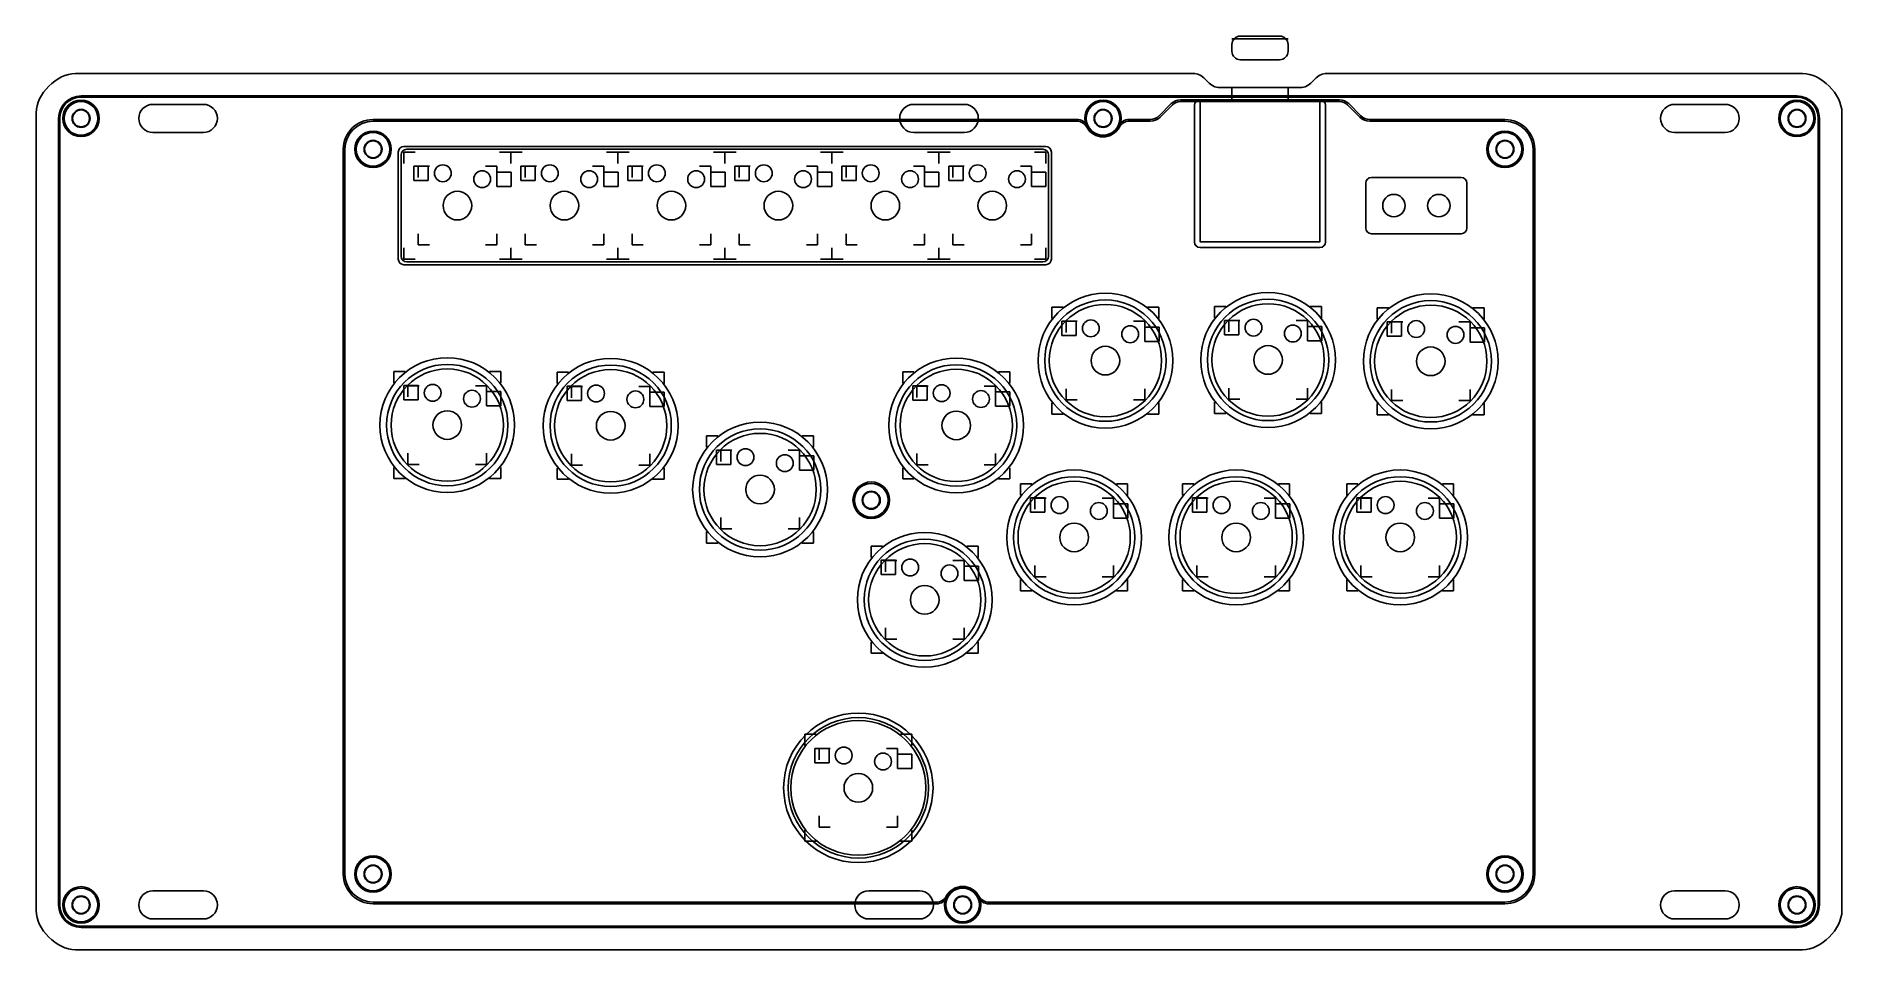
# Model space of a CAD drawing. Header units: millimetres. Extents: x -55 to 267, y -8 to 154.
import ezdxf

# ---------------------------------------------------------------- set-up
doc = ezdxf.new("R2010")
doc.units = ezdxf.units.MM
doc.header["$MEASUREMENT"] = 0
for name, color, linetype in [('case', 20, 'Continuous'), ('cover', 11, 'Continuous'), ('hole', 221, 'Continuous'), ('outline', 210, 'Continuous'), ('scrows', 51, 'Continuous'), ('sp', 160, 'Continuous')]:
    doc.layers.add(name, color=color, linetype=linetype)

msp = doc.modelspace()

# ---------------------------------------------------------------- linework, layer by layer
for p, q in [((12.5, 133.5), (10.5, 133.5)), ((10.5, 133.5), (10.5, 131.5)), ((27.55, 133.5), (29.55, 133.5)), ((29.55, 133.5), (29.55, 131.5)), ((31.55, 133.5), (29.55, 133.5)), ((29.55, 133.5), (29.55, 131.5)), ((46.6, 133.5), (48.6, 133.5)), ((48.6, 133.5), (48.6, 131.5)), ((50.6, 133.5), (48.6, 133.5)), ((48.6, 133.5), (48.6, 131.5)), ((65.65, 133.5), (67.65, 133.5)), ((67.65, 133.5), (67.65, 131.5)), ((69.65, 133.5), (67.65, 133.5)), ((67.65, 133.5), (67.65, 131.5)), ((84.7, 133.5), (86.7, 133.5)), ((86.7, 133.5), (86.7, 131.5)), ((88.7, 133.5), (86.7, 133.5)), ((86.7, 133.5), (86.7, 131.5)), ((103.75, 133.5), (105.75, 133.5)), ((105.75, 133.5), (105.75, 131.5)), ((107.75, 133.5), (105.75, 133.5)), ((105.75, 133.5), (105.75, 131.5)), ((122.8, 133.5), (124.8, 133.5)), ((124.8, 133.5), (124.8, 131.5)), ((13.03, 130.98), (13.03, 128.97)), ((13.03, 130.98), (15.03, 130.98)), ((27.03, 130.98), (25.03, 130.98)), ((27.03, 130.98), (27.03, 128.97)), ((32.08, 130.98), (32.08, 128.97)), ((32.08, 130.98), (34.08, 130.98)), ((46.08, 130.98), (44.08, 130.98)), ((46.08, 130.98), (46.08, 128.97)), ((51.13, 130.98), (51.13, 128.97)), ((51.13, 130.98), (53.13, 130.98)), ((65.13, 130.98), (63.13, 130.98)), ((65.13, 130.98), (65.13, 128.97)), ((70.18, 130.98), (70.18, 128.97)), ((70.18, 130.98), (72.18, 130.98)), ((84.18, 130.98), (82.18, 130.98)), ((84.18, 130.98), (84.18, 128.97)), ((89.23, 130.98), (89.23, 128.97)), ((89.23, 130.98), (91.23, 130.98)), ((103.23, 130.98), (101.23, 130.98)), ((103.23, 130.98), (103.23, 128.97)), ((108.28, 130.98), (108.28, 128.97)), ((108.28, 130.98), (110.28, 130.98)), ((122.28, 130.98), (120.28, 130.98)), ((122.28, 130.98), (122.28, 128.97)), ((10.5, 114.45), (10.5, 116.45)), ((13.03, 116.98), (13.03, 118.97)), ((13.03, 116.98), (15.03, 116.98)), ((27.03, 116.98), (25.03, 116.98)), ((27.03, 116.98), (27.03, 118.97)), ((29.55, 114.45), (29.55, 116.45)), ((29.55, 114.45), (29.55, 116.45)), ((32.08, 116.98), (32.08, 118.97)), ((32.08, 116.98), (34.08, 116.98)), ((46.08, 116.98), (44.08, 116.98)), ((46.08, 116.98), (46.08, 118.97)), ((48.6, 114.45), (48.6, 116.45)), ((48.6, 114.45), (48.6, 116.45)), ((51.13, 116.98), (51.13, 118.97)), ((51.13, 116.98), (53.13, 116.98)), ((65.13, 116.98), (63.13, 116.98)), ((65.13, 116.98), (65.13, 118.97)), ((67.65, 114.45), (67.65, 116.45)), ((67.65, 114.45), (67.65, 116.45)), ((70.18, 116.98), (70.18, 118.97)), ((70.18, 116.98), (72.18, 116.98)), ((84.18, 116.98), (82.18, 116.98)), ((84.18, 116.98), (84.18, 118.97)), ((86.7, 114.45), (86.7, 116.45)), ((86.7, 114.45), (86.7, 116.45)), ((89.23, 116.98), (89.23, 118.97)), ((89.23, 116.98), (91.23, 116.98)), ((103.23, 116.98), (101.23, 116.98)), ((103.23, 116.98), (103.23, 118.97)), ((105.75, 114.45), (105.75, 116.45)), ((105.75, 114.45), (105.75, 116.45)), ((108.28, 116.98), (108.28, 118.97)), ((108.28, 116.98), (110.28, 116.98)), ((122.28, 116.98), (120.28, 116.98)), ((122.28, 116.98), (122.28, 118.97)), ((124.8, 114.45), (124.8, 116.45)), ((12.5, 114.45), (10.5, 114.45)), ((27.55, 114.45), (29.55, 114.45)), ((31.55, 114.45), (29.55, 114.45)), ((46.6, 114.45), (48.6, 114.45)), ((50.6, 114.45), (48.6, 114.45)), ((65.65, 114.45), (67.65, 114.45)), ((69.65, 114.45), (67.65, 114.45)), ((84.7, 114.45), (86.7, 114.45)), ((88.7, 114.45), (86.7, 114.45)), ((103.75, 114.45), (105.75, 114.45)), ((107.75, 114.45), (105.75, 114.45)), ((122.8, 114.45), (124.8, 114.45)), ((122.8, 114.45), (124.8, 114.45)), ((127.89, 105.91), (125.89, 105.91)), ((125.89, 105.91), (125.89, 103.91)), ((128.42, 103.38), (128.42, 101.38)), ((128.42, 103.38), (130.42, 103.38)), ((142.42, 103.38), (140.42, 103.38)), ((142.42, 103.38), (142.42, 101.38)), ((142.94, 105.91), (144.94, 105.91)), ((144.94, 105.91), (144.94, 103.91)), ((156.86, 106.03), (154.86, 106.03)), ((154.86, 106.03), (154.86, 104.03)), ((157.39, 103.5), (157.39, 101.5)), ((157.39, 103.5), (159.39, 103.5)), ((171.39, 103.5), (169.39, 103.5)), ((171.39, 103.5), (171.39, 101.5)), ((171.91, 106.03), (173.91, 106.03)), ((173.91, 106.03), (173.91, 104.03)), ((185.83, 105.79), (183.83, 105.79)), ((183.83, 105.79), (183.83, 103.79)), ((186.36, 103.26), (186.36, 101.26)), ((186.36, 103.26), (188.36, 103.26)), ((200.36, 103.26), (198.36, 103.26)), ((200.36, 103.26), (200.36, 101.26)), ((200.88, 105.79), (202.88, 105.79)), ((202.88, 105.79), (202.88, 103.79)), ((10.7, 94.44), (8.7, 94.44)), ((8.7, 94.44), (8.7, 92.44)), ((25.75, 94.44), (27.75, 94.44)), ((27.75, 94.44), (27.75, 92.44)), ((39.79, 94.32), (37.79, 94.32)), ((37.79, 94.32), (37.79, 92.32)), ((54.84, 94.32), (56.84, 94.32)), ((56.84, 94.32), (56.84, 92.32)), ((101.33, 94.38), (99.33, 94.38)), ((99.33, 94.38), (99.33, 92.38)), ((116.38, 94.38), (118.38, 94.38)), ((118.38, 94.38), (118.38, 92.38)), ((11.22, 91.91), (11.22, 89.91)), ((11.22, 91.91), (13.22, 91.91)), ((25.22, 91.91), (23.22, 91.91)), ((25.22, 91.91), (25.22, 89.91)), ((40.32, 91.79), (40.32, 89.79)), ((40.32, 91.79), (42.32, 91.79)), ((54.32, 91.79), (52.32, 91.79)), ((54.32, 91.79), (54.32, 89.79)), ((101.86, 91.85), (101.86, 89.85)), ((101.86, 91.85), (103.86, 91.85)), ((115.86, 91.85), (113.86, 91.85)), ((115.86, 91.85), (115.86, 89.85)), ((128.42, 89.38), (128.42, 91.38)), ((142.42, 89.38), (142.42, 91.38)), ((157.39, 89.5), (157.39, 91.5)), ((171.39, 89.5), (171.39, 91.5)), ((186.36, 89.26), (186.36, 91.26)), ((200.36, 89.26), (200.36, 91.26)), ((125.89, 86.86), (125.89, 88.86)), ((127.89, 86.86), (125.89, 86.86)), ((128.42, 89.38), (130.42, 89.38)), ((142.42, 89.38), (140.42, 89.38)), ((142.94, 86.86), (144.94, 86.86)), ((144.94, 86.86), (144.94, 88.86)), ((154.86, 86.98), (154.86, 88.98)), ((156.86, 86.98), (154.86, 86.98)), ((157.39, 89.5), (159.39, 89.5)), ((171.39, 89.5), (169.39, 89.5)), ((171.91, 86.98), (173.91, 86.98)), ((173.91, 86.98), (173.91, 88.98)), ((183.83, 86.74), (183.83, 88.74)), ((186.36, 89.26), (188.36, 89.26)), ((200.36, 89.26), (198.36, 89.26)), ((202.88, 86.74), (202.88, 88.74)), ((185.83, 86.74), (183.83, 86.74)), ((200.88, 86.74), (202.88, 86.74)), ((66.39, 82.97), (64.39, 82.97)), ((64.39, 82.97), (64.39, 80.97)), ((66.92, 80.44), (66.92, 78.44)), ((66.92, 80.44), (68.92, 80.44)), ((80.92, 80.44), (78.92, 80.44)), ((80.92, 80.44), (80.92, 78.44)), ((81.44, 82.97), (83.44, 82.97)), ((83.44, 82.97), (83.44, 80.97)), ((8.7, 75.39), (8.7, 77.39)), ((11.22, 77.91), (11.22, 79.91)), ((11.22, 77.91), (13.22, 77.91)), ((25.22, 77.91), (23.22, 77.91)), ((25.22, 77.91), (25.22, 79.91)), ((27.75, 75.39), (27.75, 77.39)), ((37.79, 75.27), (37.79, 77.27)), ((40.32, 77.79), (40.32, 79.79)), ((40.32, 77.79), (42.32, 77.79)), ((54.32, 77.79), (52.32, 77.79)), ((54.32, 77.79), (54.32, 79.79)), ((56.84, 75.27), (56.84, 77.27)), ((99.33, 75.33), (99.33, 77.33)), ((101.86, 77.85), (101.86, 79.85)), ((101.86, 77.85), (103.86, 77.85)), ((115.86, 77.85), (113.86, 77.85)), ((115.86, 77.85), (115.86, 79.85)), ((118.38, 75.33), (118.38, 77.33)), ((10.7, 75.39), (8.7, 75.39)), ((25.75, 75.39), (27.75, 75.39)), ((39.79, 75.27), (37.79, 75.27)), ((54.84, 75.27), (56.84, 75.27)), ((101.33, 75.33), (99.33, 75.33)), ((116.38, 75.33), (118.38, 75.33)), ((122.33, 74.45), (120.33, 74.45)), ((120.33, 74.45), (120.33, 72.45)), ((137.38, 74.45), (139.38, 74.45)), ((139.38, 74.45), (139.38, 72.45)), ((151.18, 74.45), (149.18, 74.45)), ((149.18, 74.45), (149.18, 72.45)), ((166.23, 74.45), (168.23, 74.45)), ((168.23, 74.45), (168.23, 72.45)), ((180.39, 74.45), (178.39, 74.45)), ((178.39, 74.45), (178.39, 72.45)), ((195.44, 74.45), (197.44, 74.45)), ((197.44, 74.45), (197.44, 72.45)), ((122.86, 71.92), (122.86, 69.92)), ((122.86, 71.92), (124.86, 71.92)), ((136.86, 71.92), (134.86, 71.92)), ((136.86, 71.92), (136.86, 69.92)), ((151.71, 71.92), (151.71, 69.92)), ((151.71, 71.92), (153.71, 71.92)), ((165.71, 71.92), (163.71, 71.92)), ((165.71, 71.92), (165.71, 69.92)), ((180.92, 71.92), (180.92, 69.92)), ((180.92, 71.92), (182.92, 71.92)), ((194.92, 71.92), (192.92, 71.92)), ((194.92, 71.92), (194.92, 69.92)), ((66.92, 66.44), (66.92, 68.44)), ((80.92, 66.44), (80.92, 68.44)), ((64.39, 63.92), (64.39, 65.92)), ((66.92, 66.44), (68.92, 66.44)), ((80.92, 66.44), (78.92, 66.44)), ((83.44, 63.92), (83.44, 65.92)), ((66.39, 63.92), (64.39, 63.92)), ((81.44, 63.92), (83.44, 63.92)), ((95.72, 63.34), (93.72, 63.34)), ((93.72, 63.34), (93.72, 61.34)), ((110.77, 63.34), (112.77, 63.34)), ((112.77, 63.34), (112.77, 61.34)), ((96.25, 60.81), (96.25, 58.81)), ((96.25, 60.81), (98.25, 60.81)), ((110.25, 60.81), (108.25, 60.81)), ((110.25, 60.81), (110.25, 58.81)), ((122.86, 57.92), (122.86, 59.92)), ((122.86, 57.92), (124.86, 57.92)), ((136.86, 57.92), (134.86, 57.92)), ((136.86, 57.92), (136.86, 59.92)), ((151.71, 57.92), (151.71, 59.92)), ((151.71, 57.92), (153.71, 57.92)), ((165.71, 57.92), (163.71, 57.92)), ((165.71, 57.92), (165.71, 59.92)), ((180.92, 57.92), (180.92, 59.92)), ((180.92, 57.92), (182.92, 57.92)), ((194.92, 57.92), (192.92, 57.92)), ((194.92, 57.92), (194.92, 59.92)), ((120.33, 55.4), (120.33, 57.4)), ((122.33, 55.4), (120.33, 55.4)), ((137.38, 55.4), (139.38, 55.4)), ((139.38, 55.4), (139.38, 57.4)), ((149.18, 55.4), (149.18, 57.4)), ((151.18, 55.4), (149.18, 55.4)), ((166.23, 55.4), (168.23, 55.4)), ((168.23, 55.4), (168.23, 57.4)), ((178.39, 55.4), (178.39, 57.4)), ((180.39, 55.4), (178.39, 55.4)), ((195.44, 55.4), (197.44, 55.4)), ((197.44, 55.4), (197.44, 57.4)), ((96.25, 46.81), (96.25, 48.81)), ((110.25, 46.81), (110.25, 48.81)), ((93.72, 44.29), (93.72, 46.29)), ((96.25, 46.81), (98.25, 46.81)), ((110.25, 46.81), (108.25, 46.81)), ((112.77, 44.29), (112.77, 46.29)), ((95.72, 44.29), (93.72, 44.29)), ((110.77, 44.29), (112.77, 44.29)), ((83.89, 29.87), (81.89, 29.87)), ((81.89, 29.87), (81.89, 27.87)), ((98.94, 29.87), (100.94, 29.87)), ((100.94, 29.87), (100.94, 27.87)), ((84.42, 27.34), (84.42, 25.34)), ((84.42, 27.34), (86.42, 27.34)), ((98.42, 27.34), (96.42, 27.34)), ((98.42, 27.34), (98.42, 25.34)), ((84.42, 13.34), (84.42, 15.34)), ((84.42, 13.34), (86.42, 13.34)), ((98.42, 13.34), (96.42, 13.34)), ((98.42, 13.34), (98.42, 15.34)), ((81.89, 10.82), (81.89, 12.82)), ((83.89, 10.82), (81.89, 10.82)), ((98.94, 10.82), (100.94, 10.82)), ((100.94, 10.82), (100.94, 12.82))]:
    msp.add_line(p, q)
msp.add_lwpolyline([(152.3, 142.5), (173.6, 142.5), (173.6, 117.5), (152.3, 117.5)], close=True)
for centre, radius in [((135.42, 96.38), 10), ((164.39, 96.5), 10), ((193.36, 96.26), 10), ((135.42, 96.38), 2.55), ((164.39, 96.5), 2.55), ((193.36, 96.26), 2.55), ((18.22, 84.91), 10), ((47.32, 84.79), 10), ((108.86, 84.85), 10), ((18.22, 84.91), 2.55), ((47.32, 84.79), 2.55), ((108.86, 84.85), 2.55), ((73.92, 73.44), 10), ((73.92, 73.44), 2.55), ((129.86, 64.92), 10), ((158.71, 64.92), 10), ((187.92, 64.92), 10), ((129.86, 64.92), 2.55), ((158.71, 64.92), 2.55), ((187.92, 64.92), 2.55), ((103.25, 53.81), 10), ((103.25, 53.81), 2.55), ((91.42, 20.34), 12.5), ((91.42, 20.34), 2.55)]:
    msp.add_circle(centre, radius)
at = {"layer": 'case'}
for p, q in [((157.95, 153.64), (167.95, 153.64)), ((157.95, 151.44), (157.95, 152.64)), ((159.45, 154.14), (166.45, 154.14)), ((167.95, 151.44), (167.95, 152.64)), ((159.45, 149.94), (166.45, 149.94)), ((151.32, 147.5), (-48, 147.5)), ((155.48, 145), (170.42, 145)), ((157.95, 142.8), (157.95, 145)), ((167.95, 142.8), (167.95, 145)), ((174.58, 147.5), (259.58, 147.5)), ((258.58, 143.5), (-47, 143.5)), ((-34.21, 142), (-25.21, 142)), ((101.29, 142), (110.29, 142)), ((144.97, 139.94), (147.15, 142.13)), ((148.78, 142.8), (177.12, 142.8)), ((151.29, 141.8), (151.29, 117.5)), ((152.29, 142.8), (173.61, 142.8)), ((174.61, 141.8), (174.61, 117.5)), ((180.93, 139.94), (178.75, 142.13)), ((236.79, 142), (245.79, 142)), ((-55, -1.5), (-55, 140.5)), ((-51, -0.5), (-51, 139.5)), ((130.33, 139.3), (5, 139.3)), ((143.41, 139.3), (139.67, 139.3)), ((182.49, 139.3), (206.58, 139.3)), ((262.58, 139.5), (262.58, -0.5)), ((266.58, 140.5), (266.58, -1.5)), ((-34.21, 137), (-25.21, 137)), ((101.29, 137), (110.29, 137)), ((236.79, 137), (245.79, 137)), ((-0.3, 5), (-0.3, 134)), ((9.5, 114.45), (9.5, 133.5)), ((10.5, 134.5), (124.8, 134.5)), ((125.8, 133.5), (125.8, 114.45)), ((211.88, 134), (211.88, 5)), ((182.8, 128.97), (198.8, 128.97)), ((181.8, 127.97), (181.8, 119.97)), ((199.8, 127.97), (199.8, 119.97)), ((152.29, 116.5), (173.61, 116.5)), ((182.8, 118.97), (198.8, 118.97)), ((124.8, 113.45), (10.5, 113.45)), ((-34.21, 2), (-25.21, 2)), ((93.29, 2), (102.29, 2)), ((236.79, 2), (245.79, 2)), ((-34.21, -3), (-25.21, -3)), ((105.33, -0.3), (5, -0.3)), ((93.29, -3), (102.29, -3)), ((114.67, -0.3), (206.58, -0.3)), ((236.79, -3), (245.79, -3)), ((258.58, -4.5), (-47, -4.5)), ((259.58, -8.5), (-48, -8.5))]:
    msp.add_line(p, q, dxfattribs=at)
for centre, radius in [((-47, 139.5), 3.25), ((135, 139.5), 3.25), ((258.58, 139.5), 3.25), ((-47, 139.5), 1.6), ((135, 139.5), 1.6), ((258.58, 139.5), 1.6), ((5, 134), 3.25), ((5, 134), 1.6), ((206.58, 134), 3.25), ((206.58, 134), 1.6), ((135.42, 96.38), 12), ((164.39, 96.5), 12), ((193.36, 96.26), 12), ((18.22, 84.91), 12), ((47.32, 84.79), 12), ((108.86, 84.85), 12), ((73.92, 73.44), 12), ((93.72, 71.54), 3.25), ((129.86, 64.92), 12), ((158.71, 64.92), 12), ((187.92, 64.92), 12), ((93.72, 71.54), 1.6), ((103.25, 53.81), 12), ((91.42, 20.34), 12), ((5, 5), 3.25), ((5, 5), 1.6), ((206.58, 5), 3.25), ((206.58, 5), 1.6), ((-47, -0.5), 3.25), ((-47, -0.5), 1.6), ((110, -0.5), 3.25), ((110, -0.5), 1.6), ((258.58, -0.5), 3.25), ((258.58, -0.5), 1.6)]:
    msp.add_circle(centre, radius, dxfattribs=at)
for centre, radius, start, end in [((159.45, 152.64), 1.5, 90, 180), ((159.45, 151.44), 1.5, 180, 270), ((166.45, 152.64), 1.5, 0, 90), ((166.45, 151.44), 1.5, 270, 0), ((-47, 139.5), 4, 90, 180), ((-34.21, 139.5), 2.5, 90, 270), ((-25.21, 139.5), 2.5, 270, 90), ((101.29, 139.5), 2.5, 90, 270), ((110.29, 139.5), 2.5, 270, 90), ((148.78, 140.5), 2.3, 90, 135.0002), ((152.29, 141.8), 1, 90, 180), ((173.61, 141.8), 1, 0, 90), ((177.12, 140.5), 2.3, 44.9998, 90), ((236.79, 139.5), 2.5, 90, 270), ((245.79, 139.5), 2.5, 270, 90), ((258.58, 139.5), 4, 0, 90), ((5, 134), 5.3, 90, 180), ((130.33, 137), 2.3, 28.1446, 90), ((139.67, 137), 2.3, 90, 151.8554), ((143.41, 141.5), 2.2, 270, 315.0002), ((182.49, 141.5), 2.2, 224.9998, 270), ((206.58, 134), 5.3, 0, 90), ((135, 139.5), 3, 208.1446, 331.8554), ((10.5, 133.5), 1, 90, 180), ((124.8, 133.5), 1, 360, 90), ((182.8, 127.97), 1, 90, 180), ((198.8, 127.97), 1, 0, 90), ((182.8, 119.97), 1, 180, 270), ((198.8, 119.97), 1, 270, 0), ((152.29, 117.5), 1, 180, 270), ((173.61, 117.5), 1, 270, 0), ((10.5, 114.45), 1, 180, 270), ((124.8, 114.45), 1, 270, 360), ((5, 5), 5.3, 180, 270), ((206.58, 5), 5.3, 270, 0), ((-34.21, -0.5), 2.5, 90, 270), ((-25.21, -0.5), 2.5, 270, 90), ((93.29, -0.5), 2.5, 90, 270), ((102.29, -0.5), 2.5, 270, 90), ((105.33, 2), 2.3, 270, 331.8554), ((110, -0.5), 3, 28.1446, 151.8554), ((114.67, 2), 2.3, 208.1446, 270), ((236.79, -0.5), 2.5, 90, 270), ((245.79, -0.5), 2.5, 270, 90), ((-47, -0.5), 4, 180, 270), ((258.58, -0.5), 4, 270, 0)]:
    msp.add_arc(centre, radius, start, end, dxfattribs=at)
for points in [[(-48, 147.5), (-51.3, 147.5), (-55, 143.8), (-55, 140.5)], [(151.32, 147.5), (152.94, 147.5), (153.86, 145), (155.48, 145)], [(174.58, 147.5), (172.96, 147.5), (172.04, 145), (170.42, 145)], [(259.58, 147.5), (262.88, 147.5), (266.58, 143.8), (266.58, 140.5)], [(-55, -1.5), (-55, -4.8), (-51.3, -8.5), (-48, -8.5)], [(259.58, -8.5), (262.88, -8.5), (266.58, -4.8), (266.58, -1.5)]]:
    msp.add_open_spline(points, degree=3, dxfattribs=at)
at = {"layer": 'cover'}
for p, q in [((258.58, 143.3), (-47, 143.3)), ((-50.8, -0.5), (-50.8, 139.5)), ((262.38, 139.5), (262.38, -0.5)), ((10, 133), (10, 114.95)), ((11, 134), (124.3, 134)), ((125.3, 114.95), (125.3, 133)), ((11, 113.95), (124.3, 113.95)), ((258.58, -4.3), (-47, -4.3))]:
    msp.add_line(p, q, dxfattribs=at)
for centre, radius in [((-47, 139.5), 1.6), ((135, 139.5), 1.6), ((258.58, 139.5), 1.6), ((186.8, 123.97), 2), ((194.8, 123.97), 2), ((135.42, 96.38), 10.8), ((164.39, 96.5), 10.8), ((193.36, 96.26), 10.8), ((18.22, 84.91), 10.8), ((47.32, 84.79), 10.8), ((108.86, 84.85), 10.8), ((73.92, 73.44), 10.8), ((129.86, 64.92), 10.8), ((158.71, 64.92), 10.8), ((187.92, 64.92), 10.8), ((103.25, 53.81), 10.8), ((91.42, 20.34), 13.3), ((-47, -0.5), 1.6), ((110, -0.5), 1.6), ((258.58, -0.5), 1.6)]:
    msp.add_circle(centre, radius, dxfattribs=at)
for centre, radius, start, end in [((-47, 139.5), 3.8, 90, 180), ((258.58, 139.5), 3.8, 0, 90), ((11, 133), 1, 90, 180), ((124.3, 133), 1, 0, 90), ((11, 114.95), 1, 180, 270), ((124.3, 114.95), 1, 270, 0), ((-47, -0.5), 3.8, 180, 270), ((258.58, -0.5), 3.8, 270, 0)]:
    msp.add_arc(centre, radius, start, end, dxfattribs=at)
at = {"layer": 'hole'}
for centre, radius in [((5, 134), 1.6), ((206.58, 134), 1.6), ((17.43, 129.73), 1.5), ((24.43, 128.68), 1.5), ((36.48, 129.73), 1.5), ((43.48, 128.68), 1.5), ((55.53, 129.73), 1.5), ((62.53, 128.68), 1.5), ((74.58, 129.73), 1.5), ((81.58, 128.68), 1.5), ((93.63, 129.73), 1.5), ((100.63, 128.68), 1.5), ((112.68, 129.73), 1.5), ((119.68, 128.68), 1.5), ((20.03, 123.97), 2.55), ((39.08, 123.97), 2.55), ((58.13, 123.97), 2.55), ((77.18, 123.97), 2.55), ((96.23, 123.97), 2.55), ((115.28, 123.97), 2.55), ((132.82, 102.13), 1.5), ((161.79, 102.25), 1.5), ((190.76, 102.01), 1.5), ((139.82, 101.08), 1.5), ((168.79, 101.2), 1.5), ((197.76, 100.96), 1.5), ((135.42, 96.38), 2.55), ((164.39, 96.5), 2.55), ((193.36, 96.26), 2.55), ((15.62, 90.66), 1.5), ((22.62, 89.61), 1.5), ((44.72, 90.54), 1.5), ((51.72, 89.49), 1.5), ((106.26, 90.6), 1.5), ((113.26, 89.55), 1.5), ((18.22, 84.91), 2.55), ((47.32, 84.79), 2.55), ((108.86, 84.85), 2.55), ((71.32, 79.19), 1.5), ((78.32, 78.14), 1.5), ((73.92, 73.44), 2.55), ((93.72, 71.54), 1.6), ((127.26, 70.67), 1.5), ((134.26, 69.62), 1.5), ((156.11, 70.67), 1.5), ((163.11, 69.62), 1.5), ((185.32, 70.67), 1.5), ((192.32, 69.62), 1.5), ((129.86, 64.92), 2.55), ((158.71, 64.92), 2.55), ((187.92, 64.92), 2.55), ((100.65, 59.56), 1.5), ((107.65, 58.51), 1.5), ((103.25, 53.81), 2.55), ((88.82, 26.09), 1.5), ((95.82, 25.04), 1.5), ((91.42, 20.34), 2.55), ((5, 5), 1.6), ((206.58, 5), 1.6)]:
    msp.add_circle(centre, radius, dxfattribs=at)
at = {"layer": 'outline'}
for p, q in [((145.18, 139.73), (147.36, 141.91)), ((148.78, 142.5), (177.12, 142.5)), ((180.72, 139.73), (178.54, 141.91)), ((130.33, 139), (5, 139)), ((143.41, 139), (139.67, 139)), ((182.49, 139), (206.58, 139)), ((0, 5), (0, 134)), ((211.58, 134), (211.58, 5)), ((105.33, 0), (5, 0)), ((114.67, 0), (206.58, 0))]:
    msp.add_line(p, q, dxfattribs=at)
for centre, radius, start, end in [((148.78, 140.5), 2, 90, 135.0002), ((177.12, 140.5), 2, 44.9998, 90), ((5, 134), 5, 90, 180), ((130.33, 137), 2, 28.1446, 90), ((139.67, 137), 2, 90, 151.8554), ((143.41, 141.5), 2.5, 270, 315.0002), ((182.49, 141.5), 2.5, 224.9998, 270), ((206.58, 134), 5, 0, 90), ((135, 139.5), 3.3, 208.1446, 331.8554), ((5, 5), 5, 180, 270), ((206.58, 5), 5, 270, 0), ((105.33, 2), 2, 270, 331.8554), ((110, -0.5), 3.3, 28.1446, 151.8554), ((114.67, 2), 2, 208.1446, 270)]:
    msp.add_arc(centre, radius, start, end, dxfattribs=at)
at = {"layer": 'scrows'}
for centre, radius in [((-47, 139.5), 3), ((135, 139.5), 3), ((258.58, 139.5), 3), ((-47, 139.5), 1.5), ((135, 139.5), 1.5), ((258.58, 139.5), 1.5), ((5, 134), 3), ((5, 134), 1.5), ((206.58, 134), 3), ((206.58, 134), 1.5), ((93.72, 71.54), 3), ((93.72, 71.54), 1.5), ((5, 5), 3), ((5, 5), 1.5), ((206.58, 5), 3), ((206.58, 5), 1.5), ((-47, -0.5), 3), ((-47, -0.5), 1.5), ((110, -0.5), 3), ((110, -0.5), 1.5), ((258.58, -0.5), 3), ((258.58, -0.5), 1.5)]:
    msp.add_circle(centre, radius, dxfattribs=at)
at = {"layer": 'sp'}
for p, q in [((12.28, 131), (14.83, 131)), ((12.28, 131), (12.28, 128.45)), ((14.83, 131), (14.83, 128.45)), ((27.03, 129.95), (27.03, 127.4)), ((29.58, 129.95), (27.03, 129.95)), ((29.58, 129.95), (29.58, 127.4)), ((31.33, 131), (33.88, 131)), ((31.33, 131), (31.33, 128.45)), ((33.88, 131), (33.88, 128.45)), ((46.08, 129.95), (46.08, 127.4)), ((48.63, 129.95), (46.08, 129.95)), ((48.63, 129.95), (48.63, 127.4)), ((50.38, 131), (52.93, 131)), ((50.38, 131), (50.38, 128.45)), ((52.93, 131), (52.93, 128.45)), ((65.13, 129.95), (65.13, 127.4)), ((67.68, 129.95), (65.13, 129.95)), ((67.68, 129.95), (67.68, 127.4)), ((69.43, 131), (71.98, 131)), ((69.43, 131), (69.43, 128.45)), ((71.98, 131), (71.98, 128.45)), ((84.18, 129.95), (84.18, 127.4)), ((86.73, 129.95), (84.18, 129.95)), ((86.73, 129.95), (86.73, 127.4)), ((88.48, 131), (91.03, 131)), ((88.48, 131), (88.48, 128.45)), ((91.03, 131), (91.03, 128.45)), ((103.23, 129.95), (103.23, 127.4)), ((105.78, 129.95), (103.23, 129.95)), ((105.78, 129.95), (105.78, 127.4)), ((107.53, 131), (110.08, 131)), ((107.53, 131), (107.53, 128.45)), ((110.08, 131), (110.08, 128.45)), ((122.28, 129.95), (122.28, 127.4)), ((124.83, 129.95), (122.28, 129.95)), ((124.83, 129.95), (124.83, 127.4)), ((12.28, 128.45), (14.83, 128.45)), ((29.58, 127.4), (27.03, 127.4)), ((31.33, 128.45), (33.88, 128.45)), ((48.63, 127.4), (46.08, 127.4)), ((50.38, 128.45), (52.93, 128.45)), ((67.68, 127.4), (65.13, 127.4)), ((69.43, 128.45), (71.98, 128.45)), ((86.73, 127.4), (84.18, 127.4)), ((88.48, 128.45), (91.03, 128.45)), ((105.78, 127.4), (103.23, 127.4)), ((107.53, 128.45), (110.08, 128.45)), ((124.83, 127.4), (122.28, 127.4)), ((127.67, 103.41), (130.22, 103.41)), ((127.67, 103.41), (127.67, 100.86)), ((130.22, 103.41), (130.22, 100.86)), ((156.64, 103.53), (159.19, 103.53)), ((156.64, 103.53), (156.64, 100.98)), ((159.19, 103.53), (159.19, 100.98)), ((185.61, 103.29), (188.16, 103.29)), ((185.61, 103.29), (185.61, 100.74)), ((188.16, 103.29), (188.16, 100.74)), ((127.67, 100.86), (130.22, 100.86)), ((142.42, 102.36), (142.42, 99.81)), ((144.97, 102.36), (142.42, 102.36)), ((144.97, 99.81), (142.42, 99.81)), ((144.97, 102.36), (144.97, 99.81)), ((156.64, 100.98), (159.19, 100.98)), ((171.39, 102.48), (171.39, 99.93)), ((173.94, 102.48), (171.39, 102.48)), ((173.94, 99.93), (171.39, 99.93)), ((173.94, 102.48), (173.94, 99.93)), ((185.61, 100.74), (188.16, 100.74)), ((200.36, 102.24), (200.36, 99.69)), ((202.91, 102.24), (200.36, 102.24)), ((202.91, 99.69), (200.36, 99.69)), ((202.91, 102.24), (202.91, 99.69)), ((10.47, 91.94), (13.02, 91.94)), ((10.47, 91.94), (10.47, 89.39)), ((13.02, 91.94), (13.02, 89.39)), ((25.22, 90.89), (25.22, 88.34)), ((27.77, 90.89), (25.22, 90.89)), ((27.77, 90.89), (27.77, 88.34)), ((39.57, 91.82), (42.12, 91.82)), ((39.57, 91.82), (39.57, 89.27)), ((42.12, 91.82), (42.12, 89.27)), ((54.32, 90.77), (54.32, 88.22)), ((56.87, 90.77), (54.32, 90.77)), ((56.87, 90.77), (56.87, 88.22)), ((101.11, 91.88), (103.66, 91.88)), ((101.11, 91.88), (101.11, 89.33)), ((103.66, 91.88), (103.66, 89.33)), ((115.86, 90.83), (115.86, 88.28)), ((118.41, 90.83), (115.86, 90.83)), ((118.41, 90.83), (118.41, 88.28)), ((10.47, 89.39), (13.02, 89.39)), ((27.77, 88.34), (25.22, 88.34)), ((39.57, 89.27), (42.12, 89.27)), ((56.87, 88.22), (54.32, 88.22)), ((101.11, 89.33), (103.66, 89.33)), ((118.41, 88.28), (115.86, 88.28)), ((66.17, 80.47), (68.72, 80.47)), ((66.17, 80.47), (66.17, 77.92)), ((68.72, 80.47), (68.72, 77.92)), ((66.17, 77.92), (68.72, 77.92)), ((80.92, 79.42), (80.92, 76.87)), ((83.47, 79.42), (80.92, 79.42)), ((83.47, 79.42), (83.47, 76.87)), ((83.47, 76.87), (80.92, 76.87)), ((122.11, 71.95), (124.66, 71.95)), ((122.11, 71.95), (122.11, 69.4)), ((124.66, 71.95), (124.66, 69.4)), ((136.86, 70.9), (136.86, 68.35)), ((139.41, 70.9), (136.86, 70.9)), ((139.41, 70.9), (139.41, 68.35)), ((150.96, 71.95), (153.51, 71.95)), ((150.96, 71.95), (150.96, 69.4)), ((153.51, 71.95), (153.51, 69.4)), ((165.71, 70.9), (165.71, 68.35)), ((168.26, 70.9), (165.71, 70.9)), ((168.26, 70.9), (168.26, 68.35)), ((180.17, 71.95), (182.72, 71.95)), ((180.17, 71.95), (180.17, 69.4)), ((182.72, 71.95), (182.72, 69.4)), ((194.92, 70.9), (194.92, 68.35)), ((197.47, 70.9), (194.92, 70.9)), ((197.47, 70.9), (197.47, 68.35)), ((122.11, 69.4), (124.66, 69.4)), ((139.41, 68.35), (136.86, 68.35)), ((150.96, 69.4), (153.51, 69.4)), ((168.26, 68.35), (165.71, 68.35)), ((180.17, 69.4), (182.72, 69.4)), ((197.47, 68.35), (194.92, 68.35)), ((95.5, 60.84), (98.05, 60.84)), ((95.5, 60.84), (95.5, 58.29)), ((95.5, 58.29), (98.05, 58.29)), ((98.05, 60.84), (98.05, 58.29)), ((110.25, 59.79), (110.25, 57.24)), ((112.8, 59.79), (110.25, 59.79)), ((112.8, 59.79), (112.8, 57.24)), ((112.8, 57.24), (110.25, 57.24)), ((83.67, 27.37), (86.22, 27.37)), ((83.67, 27.37), (83.67, 24.82)), ((86.22, 27.37), (86.22, 24.82)), ((98.42, 26.32), (98.42, 23.77)), ((100.97, 26.32), (98.42, 26.32)), ((100.97, 26.32), (100.97, 23.77)), ((83.67, 24.82), (86.22, 24.82)), ((100.97, 23.77), (98.42, 23.77))]:
    msp.add_line(p, q, dxfattribs=at)

doc.saveas('drawing.dxf')
